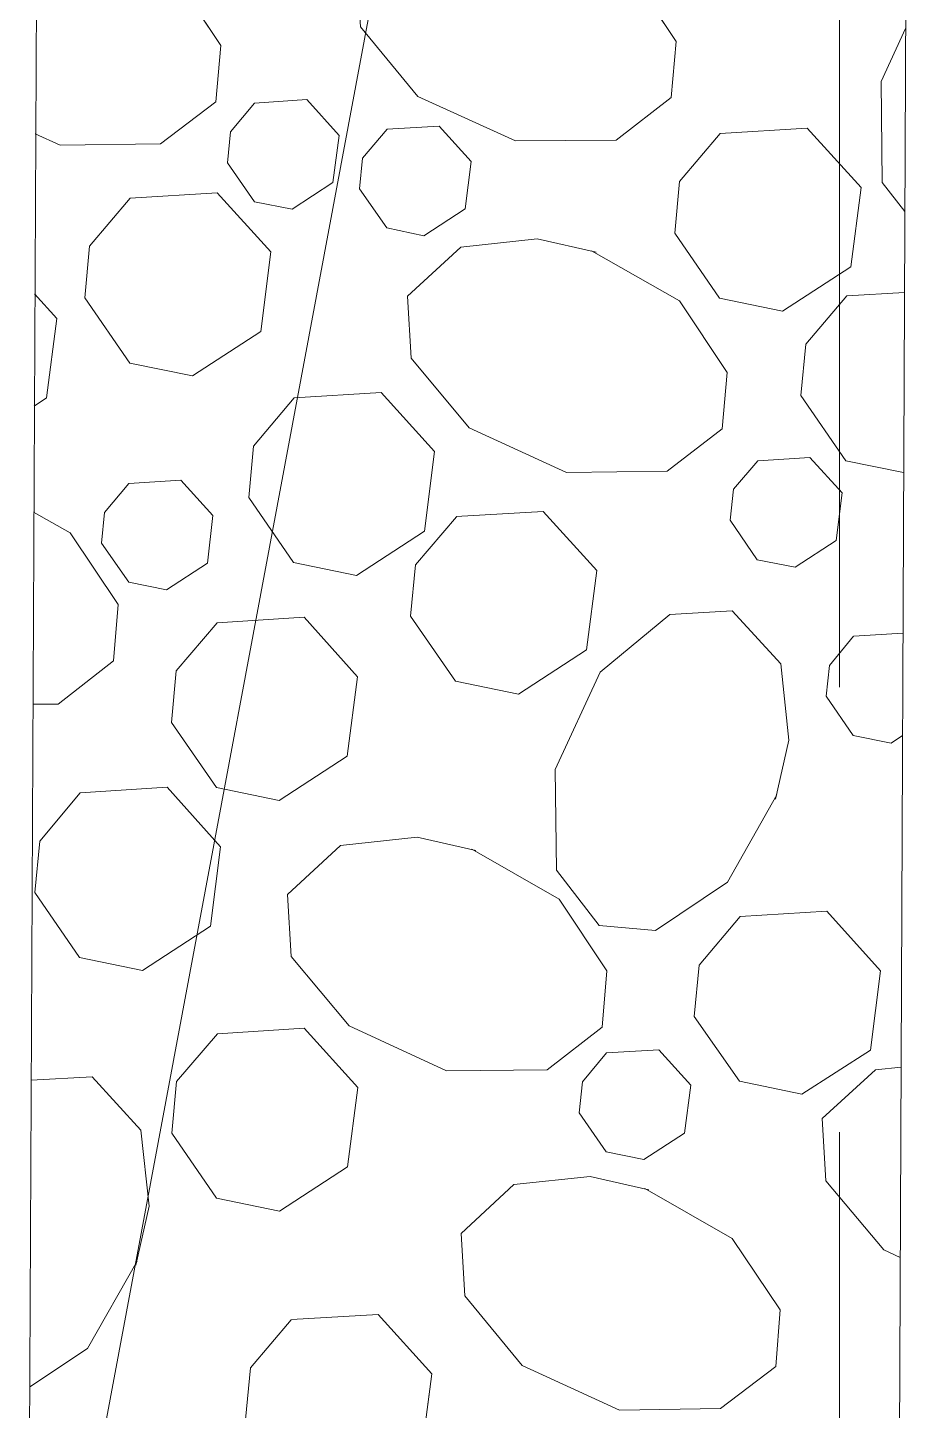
# Model space of a CAD drawing. Extents: x 33353 to 37237, y 80141 to 82571.
# Drawn here: x 36372.61 to 36386.87, y 82097.15 to 82119.28 of the extents above; entities that cross this region are included whole.
import ezdxf

# ---------------------------------------------------------------- set-up
doc = ezdxf.new("R2010")
doc.units = 0
doc.header["$MEASUREMENT"] = 0
doc.linetypes.add('HIDDEN', pattern=[0.375, 0.25, -0.125])
doc.layers.add('GRID', color=254, linetype='HIDDEN')
doc.layers.add('STRM-42', color=7, linetype='Continuous', lineweight=0)

msp = doc.modelspace()

# ---------------------------------------------------------------- linework, layer by layer
at = {"layer": 'GRID', "linetype": 'HIDDEN', "lineweight": 15, "ltscale": 57}
msp.add_line((36385.611, 82507.722), (36385.611, 80386.52), dxfattribs=at)
at = {"layer": 'STRM-42', "color": 1, "linetype": 'Continuous', "lineweight": 0}
for p, q in [((36372.614, 82090.308), (36372.986, 82166.526)), ((36386.871, 82166.518), (36372.617, 82090.276)), ((36386.871, 82166.518), (36372.617, 82090.276)), ((36386.871, 82166.518), (36372.617, 82090.276)), ((36386.541, 82090.216), (36386.871, 82166.518)), ((36386.541, 82090.216), (36386.871, 82166.518)), ((36386.541, 82090.216), (36386.871, 82166.518)), ((36374.937, 82120.141), (36375.704, 82118.991)), ((36374.937, 82120.141), (36375.704, 82118.991)), ((36374.937, 82120.141), (36375.704, 82118.991)), ((36382.224, 82120.205), (36382.995, 82119.057)), ((36382.224, 82120.205), (36382.995, 82119.057)), ((36382.224, 82120.205), (36382.995, 82119.057)), ((36378.862, 82118.175), (36377.94, 82119.287)), ((36378.862, 82118.175), (36377.94, 82119.287)), ((36378.862, 82118.175), (36377.94, 82119.287)), ((36386.274, 82118.412), (36386.667, 82119.265)), ((36386.274, 82118.412), (36386.667, 82119.265)), ((36386.274, 82118.412), (36386.667, 82119.265)), ((36375.704, 82118.991), (36375.626, 82118.091)), ((36375.704, 82118.991), (36375.626, 82118.091)), ((36375.704, 82118.991), (36375.626, 82118.091)), ((36382.995, 82119.057), (36382.917, 82118.158)), ((36382.995, 82119.057), (36382.917, 82118.158)), ((36382.995, 82119.057), (36382.917, 82118.158)), ((36386.294, 82116.798), (36386.274, 82118.412)), ((36386.294, 82116.798), (36386.274, 82118.412)), ((36386.294, 82116.798), (36386.274, 82118.412)), ((36376.248, 82118.067), (36377.081, 82118.126)), ((36376.248, 82118.067), (36377.081, 82118.126)), ((36376.248, 82118.067), (36377.081, 82118.126)), ((36377.081, 82118.126), (36377.598, 82117.549)), ((36377.081, 82118.126), (36377.598, 82117.549)), ((36377.081, 82118.126), (36377.598, 82117.549)), ((36380.422, 82117.463), (36378.862, 82118.175)), ((36380.422, 82117.463), (36378.862, 82118.175)), ((36380.422, 82117.463), (36378.862, 82118.175)), ((36382.917, 82118.158), (36382.036, 82117.476)), ((36382.917, 82118.158), (36382.036, 82117.476)), ((36382.917, 82118.158), (36382.036, 82117.476)), ((36375.626, 82118.091), (36374.742, 82117.414)), ((36375.626, 82118.091), (36374.742, 82117.414)), ((36375.626, 82118.091), (36374.742, 82117.414)), ((36375.859, 82117.608), (36376.248, 82118.067)), ((36375.859, 82117.608), (36376.248, 82118.067)), ((36375.859, 82117.608), (36376.248, 82118.067)), ((36378.367, 82117.649), (36379.199, 82117.701)), ((36378.367, 82117.649), (36379.199, 82117.701)), ((36378.367, 82117.649), (36379.199, 82117.701)), ((36379.199, 82117.701), (36379.713, 82117.135)), ((36379.199, 82117.701), (36379.713, 82117.135)), ((36379.199, 82117.701), (36379.713, 82117.135)), ((36383.7, 82117.58), (36385.092, 82117.668)), ((36383.7, 82117.58), (36385.092, 82117.668)), ((36383.7, 82117.58), (36385.092, 82117.668)), ((36385.092, 82117.668), (36385.954, 82116.716)), ((36385.092, 82117.668), (36385.954, 82116.716)), ((36385.092, 82117.668), (36385.954, 82116.716)), ((36373.134, 82117.393), (36372.736, 82117.577)), ((36373.134, 82117.393), (36372.736, 82117.577)), ((36373.134, 82117.393), (36372.736, 82117.577)), ((36375.812, 82117.115), (36375.859, 82117.608)), ((36375.812, 82117.115), (36375.859, 82117.608)), ((36375.812, 82117.115), (36375.859, 82117.608)), ((36377.598, 82117.549), (36377.501, 82116.795)), ((36377.598, 82117.549), (36377.501, 82116.795)), ((36377.598, 82117.549), (36377.501, 82116.795)), ((36377.974, 82117.187), (36378.367, 82117.649)), ((36377.974, 82117.187), (36378.367, 82117.649)), ((36377.974, 82117.187), (36378.367, 82117.649)), ((36382.036, 82117.476), (36380.422, 82117.463)), ((36382.036, 82117.476), (36380.422, 82117.463)), ((36382.036, 82117.476), (36380.422, 82117.463)), ((36383.048, 82116.812), (36383.7, 82117.58)), ((36383.048, 82116.812), (36383.7, 82117.58)), ((36383.048, 82116.812), (36383.7, 82117.58)), ((36374.742, 82117.414), (36373.134, 82117.393)), ((36374.742, 82117.414), (36373.134, 82117.393)), ((36374.742, 82117.414), (36373.134, 82117.393)), ((36376.245, 82116.49), (36375.812, 82117.115)), ((36376.245, 82116.49), (36375.812, 82117.115)), ((36376.245, 82116.49), (36375.812, 82117.115)), ((36377.927, 82116.694), (36377.974, 82117.187)), ((36377.927, 82116.694), (36377.974, 82117.187)), ((36377.927, 82116.694), (36377.974, 82117.187)), ((36379.713, 82117.135), (36379.616, 82116.374)), ((36379.713, 82117.135), (36379.616, 82116.374)), ((36379.713, 82117.135), (36379.616, 82116.374)), ((36377.501, 82116.795), (36376.846, 82116.369)), ((36377.501, 82116.795), (36376.846, 82116.369)), ((36377.501, 82116.795), (36376.846, 82116.369)), ((36382.971, 82115.987), (36383.048, 82116.812)), ((36382.971, 82115.987), (36383.048, 82116.812)), ((36382.971, 82115.987), (36383.048, 82116.812)), ((36386.654, 82116.333), (36386.294, 82116.798)), ((36386.654, 82116.333), (36386.294, 82116.798)), ((36386.654, 82116.333), (36386.294, 82116.798)), ((36374.257, 82116.545), (36375.649, 82116.634)), ((36374.257, 82116.545), (36375.649, 82116.634)), ((36374.257, 82116.545), (36375.649, 82116.634)), ((36375.649, 82116.634), (36376.508, 82115.686)), ((36375.649, 82116.634), (36376.508, 82115.686)), ((36375.649, 82116.634), (36376.508, 82115.686)), ((36378.363, 82116.072), (36377.927, 82116.694)), ((36378.363, 82116.072), (36377.927, 82116.694)), ((36378.363, 82116.072), (36377.927, 82116.694)), ((36385.954, 82116.716), (36385.79, 82115.447)), ((36385.954, 82116.716), (36385.79, 82115.447)), ((36385.954, 82116.716), (36385.79, 82115.447)), ((36373.605, 82115.777), (36374.257, 82116.545)), ((36373.605, 82115.777), (36374.257, 82116.545)), ((36373.605, 82115.777), (36374.257, 82116.545)), ((36376.846, 82116.369), (36376.245, 82116.49)), ((36376.846, 82116.369), (36376.245, 82116.49)), ((36376.846, 82116.369), (36376.245, 82116.49)), ((36379.616, 82116.374), (36378.957, 82115.945)), ((36379.616, 82116.374), (36378.957, 82115.945)), ((36379.616, 82116.374), (36378.957, 82115.945)), ((36378.957, 82115.945), (36378.363, 82116.072)), ((36378.957, 82115.945), (36378.363, 82116.072)), ((36378.957, 82115.945), (36378.363, 82116.072)), ((36379.548, 82115.76), (36380.768, 82115.895)), ((36379.548, 82115.76), (36380.768, 82115.895)), ((36379.548, 82115.76), (36380.768, 82115.895)), ((36380.768, 82115.895), (36381.715, 82115.682)), ((36380.768, 82115.895), (36381.715, 82115.682)), ((36380.768, 82115.895), (36381.715, 82115.682)), ((36383.689, 82114.945), (36382.971, 82115.987)), ((36383.689, 82114.945), (36382.971, 82115.987)), ((36383.689, 82114.945), (36382.971, 82115.987)), ((36373.528, 82114.953), (36373.605, 82115.777)), ((36373.528, 82114.953), (36373.605, 82115.777)), ((36373.528, 82114.953), (36373.605, 82115.777)), ((36376.508, 82115.686), (36376.347, 82114.413)), ((36376.508, 82115.686), (36376.347, 82114.413)), ((36376.508, 82115.686), (36376.347, 82114.413)), ((36378.697, 82114.98), (36379.548, 82115.76)), ((36378.697, 82114.98), (36379.548, 82115.76)), ((36378.697, 82114.98), (36379.548, 82115.76)), ((36381.642, 82115.703), (36383.046, 82114.903)), ((36381.642, 82115.703), (36383.046, 82114.903)), ((36381.642, 82115.703), (36383.046, 82114.903)), ((36385.79, 82115.447), (36384.697, 82114.738)), ((36385.79, 82115.447), (36384.697, 82114.738)), ((36385.79, 82115.447), (36384.697, 82114.738)), ((36372.725, 82115.013), (36373.081, 82114.619)), ((36372.725, 82115.013), (36373.081, 82114.619)), ((36372.725, 82115.013), (36373.081, 82114.619)), ((36385.725, 82114.983), (36386.648, 82115.037)), ((36385.725, 82114.983), (36386.648, 82115.037)), ((36385.725, 82114.983), (36386.648, 82115.037)), ((36385.725, 82114.983), (36386.648, 82115.037)), ((36385.725, 82114.983), (36386.648, 82115.037)), ((36385.725, 82114.983), (36386.648, 82115.037)), ((36374.249, 82113.907), (36373.528, 82114.953)), ((36374.249, 82113.907), (36373.528, 82114.953)), ((36374.249, 82113.907), (36373.528, 82114.953)), ((36378.755, 82113.987), (36378.697, 82114.98)), ((36378.755, 82113.987), (36378.697, 82114.98)), ((36378.755, 82113.987), (36378.697, 82114.98)), ((36383.046, 82114.903), (36383.811, 82113.757)), ((36383.046, 82114.903), (36383.811, 82113.757)), ((36383.046, 82114.903), (36383.811, 82113.757)), ((36384.697, 82114.738), (36383.689, 82114.945)), ((36384.697, 82114.738), (36383.689, 82114.945)), ((36384.697, 82114.738), (36383.689, 82114.945)), ((36385.07, 82114.212), (36385.725, 82114.983)), ((36385.07, 82114.212), (36385.725, 82114.983)), ((36385.07, 82114.212), (36385.725, 82114.983)), ((36373.081, 82114.619), (36372.917, 82113.35)), ((36373.081, 82114.619), (36372.917, 82113.35)), ((36373.081, 82114.619), (36372.917, 82113.35)), ((36376.347, 82114.413), (36375.254, 82113.704)), ((36376.347, 82114.413), (36375.254, 82113.704)), ((36376.347, 82114.413), (36375.254, 82113.704)), ((36384.992, 82113.387), (36385.07, 82114.212)), ((36384.992, 82113.387), (36385.07, 82114.212)), ((36384.992, 82113.387), (36385.07, 82114.212)), ((36375.254, 82113.704), (36374.249, 82113.907)), ((36375.254, 82113.704), (36374.249, 82113.907)), ((36375.254, 82113.704), (36374.249, 82113.907)), ((36379.684, 82112.873), (36378.755, 82113.987)), ((36379.684, 82112.873), (36378.755, 82113.987)), ((36379.684, 82112.873), (36378.755, 82113.987)), ((36383.811, 82113.757), (36383.732, 82112.857)), ((36383.811, 82113.757), (36383.732, 82112.857)), ((36383.811, 82113.757), (36383.732, 82112.857)), ((36372.917, 82113.35), (36372.717, 82113.22)), ((36372.917, 82113.35), (36372.717, 82113.22)), ((36372.917, 82113.35), (36372.717, 82113.22)), ((36376.23, 82112.578), (36376.882, 82113.353)), ((36376.23, 82112.578), (36376.882, 82113.353)), ((36376.23, 82112.578), (36376.882, 82113.353)), ((36376.882, 82113.353), (36378.271, 82113.439)), ((36376.882, 82113.353), (36378.271, 82113.439)), ((36376.882, 82113.353), (36378.271, 82113.439)), ((36378.271, 82113.439), (36379.129, 82112.491)), ((36378.271, 82113.439), (36379.129, 82112.491)), ((36378.271, 82113.439), (36379.129, 82112.491)), ((36385.711, 82112.345), (36384.992, 82113.387)), ((36385.711, 82112.345), (36384.992, 82113.387)), ((36385.711, 82112.345), (36384.992, 82113.387)), ((36381.237, 82112.156), (36379.684, 82112.873)), ((36381.237, 82112.156), (36379.684, 82112.873)), ((36381.237, 82112.156), (36379.684, 82112.873)), ((36383.732, 82112.857), (36382.851, 82112.176)), ((36383.732, 82112.857), (36382.851, 82112.176)), ((36383.732, 82112.857), (36382.851, 82112.176)), ((36376.152, 82111.754), (36376.23, 82112.578)), ((36376.152, 82111.754), (36376.23, 82112.578)), ((36376.152, 82111.754), (36376.23, 82112.578)), ((36379.129, 82112.491), (36378.965, 82111.215)), ((36379.129, 82112.491), (36378.965, 82111.215)), ((36379.129, 82112.491), (36378.965, 82111.215)), ((36384.303, 82112.343), (36385.135, 82112.395)), ((36384.303, 82112.343), (36385.135, 82112.395)), ((36384.303, 82112.343), (36385.135, 82112.395)), ((36385.135, 82112.395), (36385.65, 82111.829)), ((36385.135, 82112.395), (36385.65, 82111.829)), ((36385.135, 82112.395), (36385.65, 82111.829)), ((36382.851, 82112.176), (36381.237, 82112.156)), ((36382.851, 82112.176), (36381.237, 82112.156)), ((36382.851, 82112.176), (36381.237, 82112.156)), ((36383.912, 82111.888), (36384.303, 82112.343)), ((36383.912, 82111.888), (36384.303, 82112.343)), ((36383.912, 82111.888), (36384.303, 82112.343)), ((36386.636, 82112.155), (36385.711, 82112.345)), ((36386.636, 82112.155), (36385.711, 82112.345)), ((36386.636, 82112.155), (36385.711, 82112.345)), ((36373.845, 82111.516), (36374.235, 82111.982)), ((36373.845, 82111.516), (36374.235, 82111.982)), ((36373.845, 82111.516), (36374.235, 82111.982)), ((36374.235, 82111.982), (36375.067, 82112.034)), ((36374.235, 82111.982), (36375.067, 82112.034)), ((36374.235, 82111.982), (36375.067, 82112.034)), ((36375.067, 82112.034), (36375.581, 82111.468)), ((36375.067, 82112.034), (36375.581, 82111.468)), ((36375.067, 82112.034), (36375.581, 82111.468)), ((36376.871, 82110.718), (36376.152, 82111.754)), ((36376.871, 82110.718), (36376.152, 82111.754)), ((36376.871, 82110.718), (36376.152, 82111.754)), ((36383.86, 82111.392), (36383.912, 82111.888)), ((36383.86, 82111.392), (36383.912, 82111.888)), ((36383.86, 82111.392), (36383.912, 82111.888)), ((36385.65, 82111.829), (36385.556, 82111.065)), ((36385.65, 82111.829), (36385.556, 82111.065)), ((36385.65, 82111.829), (36385.556, 82111.065)), ((36372.709, 82111.522), (36373.297, 82111.188)), ((36372.709, 82111.522), (36373.297, 82111.188)), ((36372.709, 82111.522), (36373.297, 82111.188)), ((36373.798, 82111.023), (36373.845, 82111.516)), ((36373.798, 82111.023), (36373.845, 82111.516)), ((36373.798, 82111.023), (36373.845, 82111.516)), ((36375.581, 82111.468), (36375.491, 82110.707)), ((36375.581, 82111.468), (36375.491, 82110.707)), ((36375.581, 82111.468), (36375.491, 82110.707)), ((36379.476, 82111.452), (36380.868, 82111.534)), ((36379.476, 82111.452), (36380.868, 82111.534)), ((36379.476, 82111.452), (36380.868, 82111.534)), ((36380.868, 82111.534), (36381.726, 82110.586)), ((36380.868, 82111.534), (36381.726, 82110.586)), ((36380.868, 82111.534), (36381.726, 82110.586)), ((36378.823, 82110.677), (36379.479, 82111.448)), ((36378.823, 82110.677), (36379.479, 82111.448)), ((36378.823, 82110.677), (36379.479, 82111.448)), ((36384.293, 82110.76), (36383.86, 82111.392)), ((36384.293, 82110.76), (36383.86, 82111.392)), ((36384.293, 82110.76), (36383.86, 82111.392)), ((36373.297, 82111.188), (36374.065, 82110.044)), ((36373.297, 82111.188), (36374.065, 82110.044)), ((36373.297, 82111.188), (36374.065, 82110.044)), ((36374.234, 82110.401), (36373.798, 82111.023)), ((36374.234, 82110.401), (36373.798, 82111.023)), ((36374.234, 82110.401), (36373.798, 82111.023)), ((36378.965, 82111.215), (36377.879, 82110.505)), ((36378.965, 82111.215), (36377.879, 82110.505)), ((36378.965, 82111.215), (36377.879, 82110.505)), ((36385.556, 82111.065), (36384.898, 82110.642)), ((36385.556, 82111.065), (36384.898, 82110.642)), ((36385.556, 82111.065), (36384.898, 82110.642)), ((36375.491, 82110.707), (36374.836, 82110.28)), ((36375.491, 82110.707), (36374.836, 82110.28)), ((36375.491, 82110.707), (36374.836, 82110.28)), ((36377.879, 82110.505), (36376.871, 82110.718)), ((36377.879, 82110.505), (36376.871, 82110.718)), ((36377.879, 82110.505), (36376.871, 82110.718)), ((36378.743, 82109.856), (36378.823, 82110.677)), ((36378.743, 82109.856), (36378.823, 82110.677)), ((36378.743, 82109.856), (36378.823, 82110.677)), ((36381.726, 82110.586), (36381.562, 82109.316)), ((36381.726, 82110.586), (36381.562, 82109.316)), ((36381.726, 82110.586), (36381.562, 82109.316)), ((36384.898, 82110.642), (36384.293, 82110.76)), ((36384.898, 82110.642), (36384.293, 82110.76)), ((36384.898, 82110.642), (36384.293, 82110.76)), ((36374.836, 82110.28), (36374.234, 82110.401)), ((36374.836, 82110.28), (36374.234, 82110.401)), ((36374.836, 82110.28), (36374.234, 82110.401)), ((36374.065, 82110.044), (36373.989, 82109.141)), ((36374.065, 82110.044), (36373.989, 82109.141)), ((36374.065, 82110.044), (36373.989, 82109.141)), ((36382.892, 82109.883), (36383.889, 82109.944)), ((36382.892, 82109.883), (36383.889, 82109.944)), ((36382.892, 82109.883), (36383.889, 82109.944)), ((36383.889, 82109.944), (36384.669, 82109.093)), ((36383.889, 82109.944), (36384.669, 82109.093)), ((36383.889, 82109.944), (36384.669, 82109.093)), ((36374.993, 82108.979), (36375.648, 82109.75)), ((36374.993, 82108.979), (36375.648, 82109.75)), ((36374.993, 82108.979), (36375.648, 82109.75)), ((36375.648, 82109.75), (36377.041, 82109.839)), ((36375.648, 82109.75), (36377.041, 82109.839)), ((36375.648, 82109.75), (36377.041, 82109.839)), ((36377.041, 82109.839), (36377.892, 82108.885)), ((36377.041, 82109.839), (36377.892, 82108.885)), ((36377.041, 82109.839), (36377.892, 82108.885)), ((36379.465, 82108.817), (36378.743, 82109.856)), ((36379.465, 82108.817), (36378.743, 82109.856)), ((36379.465, 82108.817), (36378.743, 82109.856)), ((36381.779, 82108.961), (36382.892, 82109.883)), ((36381.779, 82108.961), (36382.892, 82109.883)), ((36381.779, 82108.961), (36382.892, 82109.883)), ((36385.451, 82109.068), (36385.834, 82109.535)), ((36385.451, 82109.068), (36385.834, 82109.535)), ((36385.451, 82109.068), (36385.834, 82109.535)), ((36385.838, 82109.538), (36386.625, 82109.587)), ((36385.838, 82109.538), (36386.625, 82109.587)), ((36385.838, 82109.538), (36386.625, 82109.587)), ((36385.838, 82109.538), (36386.625, 82109.587)), ((36385.838, 82109.538), (36386.625, 82109.587)), ((36385.838, 82109.538), (36386.625, 82109.587)), ((36381.562, 82109.316), (36380.47, 82108.607)), ((36381.562, 82109.316), (36380.47, 82108.607)), ((36381.562, 82109.316), (36380.47, 82108.607)), ((36373.989, 82109.141), (36373.104, 82108.45)), ((36373.989, 82109.141), (36373.104, 82108.45)), ((36373.989, 82109.141), (36373.104, 82108.45)), ((36384.669, 82109.093), (36384.8, 82107.87)), ((36384.669, 82109.093), (36384.8, 82107.87)), ((36384.669, 82109.093), (36384.8, 82107.87)), ((36385.397, 82108.576), (36385.451, 82109.068)), ((36385.397, 82108.576), (36385.451, 82109.068)), ((36385.397, 82108.576), (36385.451, 82109.068)), ((36374.915, 82108.154), (36374.993, 82108.979)), ((36374.915, 82108.154), (36374.993, 82108.979)), ((36374.915, 82108.154), (36374.993, 82108.979)), ((36377.892, 82108.885), (36377.728, 82107.615)), ((36377.892, 82108.885), (36377.728, 82107.615)), ((36377.892, 82108.885), (36377.728, 82107.615)), ((36380.47, 82108.607), (36379.465, 82108.817)), ((36380.47, 82108.607), (36379.465, 82108.817)), ((36380.47, 82108.607), (36379.465, 82108.817)), ((36381.058, 82107.405), (36381.779, 82108.961)), ((36381.058, 82107.405), (36381.779, 82108.961)), ((36381.058, 82107.405), (36381.779, 82108.961)), ((36373.104, 82108.45), (36372.696, 82108.447)), ((36373.104, 82108.45), (36372.696, 82108.447)), ((36373.104, 82108.45), (36372.696, 82108.447)), ((36385.826, 82107.948), (36385.397, 82108.576)), ((36385.826, 82107.948), (36385.397, 82108.576)), ((36385.826, 82107.948), (36385.397, 82108.576)), ((36375.637, 82107.115), (36374.915, 82108.154)), ((36375.637, 82107.115), (36374.915, 82108.154)), ((36375.637, 82107.115), (36374.915, 82108.154)), ((36386.434, 82107.826), (36385.826, 82107.948)), ((36386.434, 82107.826), (36385.826, 82107.948)), ((36386.434, 82107.826), (36385.826, 82107.948)), ((36386.618, 82107.945), (36386.434, 82107.826)), ((36386.618, 82107.945), (36386.434, 82107.826)), ((36386.618, 82107.945), (36386.434, 82107.826)), ((36384.8, 82107.87), (36384.584, 82106.927)), ((36384.8, 82107.87), (36384.584, 82106.927)), ((36384.8, 82107.87), (36384.584, 82106.927)), ((36377.728, 82107.615), (36376.642, 82106.905)), ((36377.728, 82107.615), (36376.642, 82106.905)), ((36377.728, 82107.615), (36376.642, 82106.905)), ((36381.078, 82105.791), (36381.058, 82107.405)), ((36381.078, 82105.791), (36381.058, 82107.405)), ((36381.078, 82105.791), (36381.058, 82107.405)), ((36373.456, 82107.028), (36374.849, 82107.117)), ((36373.456, 82107.028), (36374.849, 82107.117)), ((36373.456, 82107.028), (36374.849, 82107.117)), ((36374.849, 82107.117), (36375.699, 82106.163)), ((36374.849, 82107.117), (36375.699, 82106.163)), ((36374.849, 82107.117), (36375.699, 82106.163)), ((36376.642, 82106.905), (36375.637, 82107.115)), ((36376.642, 82106.905), (36375.637, 82107.115)), ((36376.642, 82106.905), (36375.637, 82107.115)), ((36372.807, 82106.256), (36373.456, 82107.028)), ((36372.807, 82106.256), (36373.456, 82107.028)), ((36372.807, 82106.256), (36373.456, 82107.028)), ((36384.608, 82106.996), (36383.815, 82105.598)), ((36384.608, 82106.996), (36383.815, 82105.598)), ((36384.608, 82106.996), (36383.815, 82105.598)), ((36372.73, 82105.432), (36372.807, 82106.256)), ((36372.73, 82105.432), (36372.807, 82106.256)), ((36372.73, 82105.432), (36372.807, 82106.256)), ((36375.699, 82106.163), (36375.542, 82104.893)), ((36375.699, 82106.163), (36375.542, 82104.893)), ((36375.699, 82106.163), (36375.542, 82104.893)), ((36376.776, 82105.402), (36377.624, 82106.186)), ((36376.776, 82105.402), (36377.624, 82106.186)), ((36376.776, 82105.402), (36377.624, 82106.186)), ((36377.624, 82106.186), (36378.848, 82106.317)), ((36377.624, 82106.186), (36378.848, 82106.317)), ((36377.624, 82106.186), (36378.848, 82106.317)), ((36378.848, 82106.317), (36379.787, 82106.104)), ((36378.848, 82106.317), (36379.787, 82106.104)), ((36378.848, 82106.317), (36379.787, 82106.104)), ((36379.725, 82106.128), (36381.122, 82105.329)), ((36379.725, 82106.128), (36381.122, 82105.329)), ((36379.725, 82106.128), (36381.122, 82105.329)), ((36381.762, 82104.906), (36381.078, 82105.791)), ((36381.762, 82104.906), (36381.078, 82105.791)), ((36381.762, 82104.906), (36381.078, 82105.791)), ((36383.815, 82105.598), (36382.662, 82104.828)), ((36383.815, 82105.598), (36382.662, 82104.828)), ((36383.815, 82105.598), (36382.662, 82104.828)), ((36373.445, 82104.393), (36372.73, 82105.432)), ((36373.445, 82104.393), (36372.73, 82105.432)), ((36373.445, 82104.393), (36372.73, 82105.432)), ((36376.834, 82104.409), (36376.776, 82105.402)), ((36376.834, 82104.409), (36376.776, 82105.402)), ((36376.834, 82104.409), (36376.776, 82105.402)), ((36381.122, 82105.329), (36381.887, 82104.182)), ((36381.122, 82105.329), (36381.887, 82104.182)), ((36381.122, 82105.329), (36381.887, 82104.182)), ((36383.365, 82104.272), (36384.021, 82105.05)), ((36383.365, 82104.272), (36384.021, 82105.05)), ((36383.365, 82104.272), (36384.021, 82105.05)), ((36384.021, 82105.05), (36385.406, 82105.133)), ((36384.021, 82105.05), (36385.406, 82105.133)), ((36384.021, 82105.05), (36385.406, 82105.133)), ((36385.406, 82105.133), (36386.268, 82104.18)), ((36385.406, 82105.133), (36386.268, 82104.18)), ((36385.406, 82105.133), (36386.268, 82104.18)), ((36375.542, 82104.893), (36374.454, 82104.186)), ((36375.542, 82104.893), (36374.454, 82104.186)), ((36375.542, 82104.893), (36374.454, 82104.186)), ((36382.662, 82104.828), (36381.762, 82104.906)), ((36382.662, 82104.828), (36381.762, 82104.906)), ((36382.662, 82104.828), (36381.762, 82104.906)), ((36374.454, 82104.186), (36373.445, 82104.393)), ((36374.454, 82104.186), (36373.445, 82104.393)), ((36374.454, 82104.186), (36373.445, 82104.393)), ((36377.76, 82103.299), (36376.834, 82104.409)), ((36377.76, 82103.299), (36376.834, 82104.409)), ((36377.76, 82103.299), (36376.834, 82104.409)), ((36381.887, 82104.182), (36381.811, 82103.279)), ((36381.887, 82104.182), (36381.811, 82103.279)), ((36381.887, 82104.182), (36381.811, 82103.279)), ((36383.285, 82103.451), (36383.365, 82104.272)), ((36383.285, 82103.451), (36383.365, 82104.272)), ((36383.285, 82103.451), (36383.365, 82104.272)), ((36386.268, 82104.18), (36386.104, 82102.911)), ((36386.268, 82104.18), (36386.104, 82102.911)), ((36386.268, 82104.18), (36386.104, 82102.911)), ((36379.316, 82102.578), (36377.76, 82103.299)), ((36379.316, 82102.578), (36377.76, 82103.299)), ((36379.316, 82102.578), (36377.76, 82103.299)), ((36381.811, 82103.279), (36380.93, 82102.598)), ((36381.811, 82103.279), (36380.93, 82102.598)), ((36381.811, 82103.279), (36380.93, 82102.598)), ((36384.007, 82102.412), (36383.285, 82103.451)), ((36384.007, 82102.412), (36383.285, 82103.451)), ((36384.007, 82102.412), (36383.285, 82103.451)), ((36374.995, 82102.406), (36375.653, 82103.173)), ((36374.995, 82102.406), (36375.653, 82103.173)), ((36374.995, 82102.406), (36375.653, 82103.173)), ((36375.653, 82103.173), (36377.039, 82103.263)), ((36375.653, 82103.173), (36377.039, 82103.263)), ((36375.653, 82103.173), (36377.039, 82103.263)), ((36377.039, 82103.263), (36377.9, 82102.31)), ((36377.039, 82103.263), (36377.9, 82102.31)), ((36377.039, 82103.263), (36377.9, 82102.31)), ((36381.493, 82102.402), (36381.882, 82102.868)), ((36381.493, 82102.402), (36381.882, 82102.868)), ((36381.493, 82102.402), (36381.882, 82102.868)), ((36381.882, 82102.868), (36382.717, 82102.916)), ((36381.882, 82102.868), (36382.717, 82102.916)), ((36381.882, 82102.868), (36382.717, 82102.916)), ((36382.717, 82102.916), (36383.228, 82102.348)), ((36382.717, 82102.916), (36383.228, 82102.348)), ((36382.717, 82102.916), (36383.228, 82102.348)), ((36386.104, 82102.911), (36385.008, 82102.206)), ((36386.104, 82102.911), (36385.008, 82102.206)), ((36386.104, 82102.911), (36385.008, 82102.206)), ((36386.185, 82102.595), (36386.595, 82102.64)), ((36386.185, 82102.595), (36386.595, 82102.64)), ((36386.185, 82102.595), (36386.595, 82102.64)), ((36372.67, 82102.43), (36373.648, 82102.483)), ((36372.67, 82102.43), (36373.648, 82102.483)), ((36372.67, 82102.43), (36373.648, 82102.483)), ((36373.648, 82102.483), (36374.428, 82101.632)), ((36373.648, 82102.483), (36374.428, 82101.632)), ((36373.648, 82102.483), (36374.428, 82101.632)), ((36374.921, 82101.584), (36374.995, 82102.406)), ((36374.921, 82101.584), (36374.995, 82102.406)), ((36374.921, 82101.584), (36374.995, 82102.406)), ((36380.93, 82102.598), (36379.316, 82102.578)), ((36380.93, 82102.598), (36379.316, 82102.578)), ((36380.93, 82102.598), (36379.316, 82102.578)), ((36381.441, 82101.906), (36381.493, 82102.402)), ((36381.441, 82101.906), (36381.493, 82102.402)), ((36381.441, 82101.906), (36381.493, 82102.402)), ((36385.008, 82102.206), (36384.007, 82102.412)), ((36385.008, 82102.206), (36384.007, 82102.412)), ((36385.008, 82102.206), (36384.007, 82102.412)), ((36385.334, 82101.815), (36386.185, 82102.595)), ((36385.334, 82101.815), (36386.185, 82102.595)), ((36385.334, 82101.815), (36386.185, 82102.595)), ((36377.9, 82102.31), (36377.736, 82101.041)), ((36377.9, 82102.31), (36377.736, 82101.041)), ((36377.9, 82102.31), (36377.736, 82101.041)), ((36383.228, 82102.348), (36383.127, 82101.584)), ((36383.228, 82102.348), (36383.127, 82101.584)), ((36383.228, 82102.348), (36383.127, 82101.584)), ((36381.874, 82101.281), (36381.441, 82101.906)), ((36381.874, 82101.281), (36381.441, 82101.906)), ((36381.874, 82101.281), (36381.441, 82101.906)), ((36385.392, 82100.821), (36385.334, 82101.815)), ((36385.392, 82100.821), (36385.334, 82101.815)), ((36385.392, 82100.821), (36385.334, 82101.815)), ((36374.428, 82101.632), (36374.56, 82100.415)), ((36374.428, 82101.632), (36374.56, 82100.415)), ((36374.428, 82101.632), (36374.56, 82100.415)), ((36375.639, 82100.542), (36374.921, 82101.584)), ((36375.639, 82100.542), (36374.921, 82101.584)), ((36375.639, 82100.542), (36374.921, 82101.584)), ((36383.127, 82101.584), (36382.476, 82101.16)), ((36383.127, 82101.584), (36382.476, 82101.16)), ((36383.127, 82101.584), (36382.476, 82101.16)), ((36382.476, 82101.16), (36381.874, 82101.281)), ((36382.476, 82101.16), (36381.874, 82101.281)), ((36382.476, 82101.16), (36381.874, 82101.281)), ((36377.736, 82101.041), (36376.644, 82100.332)), ((36377.736, 82101.041), (36376.644, 82100.332)), ((36377.736, 82101.041), (36376.644, 82100.332)), ((36380.396, 82100.761), (36381.619, 82100.886)), ((36380.396, 82100.761), (36381.619, 82100.886)), ((36380.396, 82100.761), (36381.619, 82100.886)), ((36381.619, 82100.886), (36382.558, 82100.673)), ((36381.619, 82100.886), (36382.558, 82100.673)), ((36381.619, 82100.886), (36382.558, 82100.673)), ((36379.551, 82099.974), (36380.396, 82100.761)), ((36379.551, 82099.974), (36380.396, 82100.761)), ((36379.551, 82099.974), (36380.396, 82100.761)), ((36382.492, 82100.694), (36383.893, 82099.897)), ((36382.492, 82100.694), (36383.893, 82099.897)), ((36382.492, 82100.694), (36383.893, 82099.897)), ((36386.318, 82099.712), (36385.392, 82100.821)), ((36386.318, 82099.712), (36385.392, 82100.821)), ((36386.318, 82099.712), (36385.392, 82100.821)), ((36374.56, 82100.415), (36374.346, 82099.469)), ((36374.56, 82100.415), (36374.346, 82099.469)), ((36374.56, 82100.415), (36374.346, 82099.469)), ((36376.644, 82100.332), (36375.639, 82100.542)), ((36376.644, 82100.332), (36375.639, 82100.542)), ((36376.644, 82100.332), (36375.639, 82100.542)), ((36379.612, 82098.977), (36379.551, 82099.974)), ((36379.612, 82098.977), (36379.551, 82099.974)), ((36379.612, 82098.977), (36379.551, 82099.974)), ((36383.893, 82099.897), (36384.662, 82098.754)), ((36383.893, 82099.897), (36384.662, 82098.754)), ((36383.893, 82099.897), (36384.662, 82098.754)), ((36374.367, 82099.535), (36373.574, 82098.137)), ((36374.367, 82099.535), (36373.574, 82098.137)), ((36374.367, 82099.535), (36373.574, 82098.137)), ((36386.581, 82099.591), (36386.318, 82099.712)), ((36386.581, 82099.591), (36386.318, 82099.712)), ((36386.581, 82099.591), (36386.318, 82099.712)), ((36380.528, 82097.865), (36379.612, 82098.977)), ((36380.528, 82097.865), (36379.612, 82098.977)), ((36380.528, 82097.865), (36379.612, 82098.977)), ((36376.835, 82098.597), (36378.227, 82098.679)), ((36376.835, 82098.597), (36378.227, 82098.679)), ((36376.835, 82098.597), (36378.227, 82098.679)), ((36378.227, 82098.679), (36379.085, 82097.73)), ((36378.227, 82098.679), (36379.085, 82097.73)), ((36378.227, 82098.679), (36379.085, 82097.73)), ((36384.662, 82098.754), (36384.589, 82097.847)), ((36384.662, 82098.754), (36384.589, 82097.847)), ((36384.662, 82098.754), (36384.589, 82097.847)), ((36376.183, 82097.828), (36376.831, 82098.594)), ((36376.183, 82097.828), (36376.831, 82098.594)), ((36376.183, 82097.828), (36376.831, 82098.594)), ((36373.574, 82098.137), (36372.649, 82097.519)), ((36373.574, 82098.137), (36372.649, 82097.519)), ((36373.574, 82098.137), (36372.649, 82097.519)), ((36376.102, 82097.001), (36376.183, 82097.828)), ((36376.102, 82097.001), (36376.183, 82097.828)), ((36376.102, 82097.001), (36376.183, 82097.828)), ((36382.087, 82097.146), (36380.528, 82097.865)), ((36382.087, 82097.146), (36380.528, 82097.865)), ((36382.087, 82097.146), (36380.528, 82097.865)), ((36384.589, 82097.847), (36383.702, 82097.173)), ((36384.589, 82097.847), (36383.702, 82097.173)), ((36384.589, 82097.847), (36383.702, 82097.173)), ((36379.085, 82097.73), (36378.918, 82096.465)), ((36379.085, 82097.73), (36378.918, 82096.465)), ((36379.085, 82097.73), (36378.918, 82096.465)), ((36383.702, 82097.173), (36382.087, 82097.146)), ((36383.702, 82097.173), (36382.087, 82097.146)), ((36383.702, 82097.173), (36382.087, 82097.146))]:
    msp.add_line(p, q, dxfattribs=at)
for points in [[(36380.826, 82120.997), (36382.224, 82120.205), (36382.995, 82119.057), (36382.917, 82118.158), (36382.036, 82117.476), (36380.422, 82117.463), (36378.862, 82118.175), (36377.94, 82119.287), (36377.879, 82120.284), (36378.734, 82121.068), (36379.949, 82121.193), (36380.889, 82120.98)], [(36380.826, 82120.997), (36382.224, 82120.205), (36382.995, 82119.057), (36382.917, 82118.158), (36382.036, 82117.476), (36380.422, 82117.463), (36378.862, 82118.175), (36377.94, 82119.287), (36377.879, 82120.284), (36378.734, 82121.068), (36379.949, 82121.193), (36380.889, 82120.98)], [(36380.826, 82120.997), (36382.224, 82120.205), (36382.995, 82119.057), (36382.917, 82118.158), (36382.036, 82117.476), (36380.422, 82117.463), (36378.862, 82118.175), (36377.94, 82119.287), (36377.879, 82120.284), (36378.734, 82121.068), (36379.949, 82121.193), (36380.889, 82120.98)], [(36373.54, 82120.941), (36374.937, 82120.141), (36375.704, 82118.991), (36375.626, 82118.091), (36374.742, 82117.414), (36373.134, 82117.393), (36372.736, 82117.577)], [(36373.54, 82120.941), (36374.937, 82120.141), (36375.704, 82118.991), (36375.626, 82118.091), (36374.742, 82117.414), (36373.134, 82117.393), (36372.736, 82117.577)], [(36373.54, 82120.941), (36374.937, 82120.141), (36375.704, 82118.991), (36375.626, 82118.091), (36374.742, 82117.414), (36373.134, 82117.393), (36372.736, 82117.577)], [(36386.654, 82116.333), (36386.294, 82116.798), (36386.274, 82118.412), (36386.667, 82119.265)], [(36386.654, 82116.333), (36386.294, 82116.798), (36386.274, 82118.412), (36386.667, 82119.265)], [(36386.654, 82116.333), (36386.294, 82116.798), (36386.274, 82118.412), (36386.667, 82119.265)], [(36376.248, 82118.067), (36377.081, 82118.126), (36377.598, 82117.549), (36377.501, 82116.795), (36376.846, 82116.369), (36376.245, 82116.49), (36375.812, 82117.115), (36375.859, 82117.608), (36376.248, 82118.067)], [(36376.248, 82118.067), (36377.081, 82118.126), (36377.598, 82117.549), (36377.501, 82116.795), (36376.846, 82116.369), (36376.245, 82116.49), (36375.812, 82117.115), (36375.859, 82117.608), (36376.248, 82118.067)], [(36376.248, 82118.067), (36377.081, 82118.126), (36377.598, 82117.549), (36377.501, 82116.795), (36376.846, 82116.369), (36376.245, 82116.49), (36375.812, 82117.115), (36375.859, 82117.608), (36376.248, 82118.067)], [(36378.367, 82117.649), (36379.199, 82117.701), (36379.713, 82117.135), (36379.616, 82116.374), (36378.957, 82115.945), (36378.363, 82116.072), (36377.927, 82116.694), (36377.974, 82117.187), (36378.367, 82117.649)], [(36378.367, 82117.649), (36379.199, 82117.701), (36379.713, 82117.135), (36379.616, 82116.374), (36378.957, 82115.945), (36378.363, 82116.072), (36377.927, 82116.694), (36377.974, 82117.187), (36378.367, 82117.649)], [(36378.367, 82117.649), (36379.199, 82117.701), (36379.713, 82117.135), (36379.616, 82116.374), (36378.957, 82115.945), (36378.363, 82116.072), (36377.927, 82116.694), (36377.974, 82117.187), (36378.367, 82117.649)], [(36383.7, 82117.58), (36385.092, 82117.668), (36385.954, 82116.716), (36385.79, 82115.447), (36384.697, 82114.738), (36383.689, 82114.945), (36382.971, 82115.987), (36383.048, 82116.812), (36383.7, 82117.58)], [(36383.7, 82117.58), (36385.092, 82117.668), (36385.954, 82116.716), (36385.79, 82115.447), (36384.697, 82114.738), (36383.689, 82114.945), (36382.971, 82115.987), (36383.048, 82116.812), (36383.7, 82117.58)], [(36383.7, 82117.58), (36385.092, 82117.668), (36385.954, 82116.716), (36385.79, 82115.447), (36384.697, 82114.738), (36383.689, 82114.945), (36382.971, 82115.987), (36383.048, 82116.812), (36383.7, 82117.58)], [(36374.257, 82116.545), (36375.649, 82116.634), (36376.508, 82115.686), (36376.347, 82114.413), (36375.254, 82113.704), (36374.249, 82113.907), (36373.528, 82114.953), (36373.605, 82115.777), (36374.257, 82116.545)], [(36374.257, 82116.545), (36375.649, 82116.634), (36376.508, 82115.686), (36376.347, 82114.413), (36375.254, 82113.704), (36374.249, 82113.907), (36373.528, 82114.953), (36373.605, 82115.777), (36374.257, 82116.545)], [(36374.257, 82116.545), (36375.649, 82116.634), (36376.508, 82115.686), (36376.347, 82114.413), (36375.254, 82113.704), (36374.249, 82113.907), (36373.528, 82114.953), (36373.605, 82115.777), (36374.257, 82116.545)], [(36381.642, 82115.703), (36383.046, 82114.903), (36383.811, 82113.757), (36383.732, 82112.857), (36382.851, 82112.176), (36381.237, 82112.156), (36379.684, 82112.873), (36378.755, 82113.987), (36378.697, 82114.98), (36379.548, 82115.76), (36380.768, 82115.895), (36381.715, 82115.682)], [(36381.642, 82115.703), (36383.046, 82114.903), (36383.811, 82113.757), (36383.732, 82112.857), (36382.851, 82112.176), (36381.237, 82112.156), (36379.684, 82112.873), (36378.755, 82113.987), (36378.697, 82114.98), (36379.548, 82115.76), (36380.768, 82115.895), (36381.715, 82115.682)], [(36381.642, 82115.703), (36383.046, 82114.903), (36383.811, 82113.757), (36383.732, 82112.857), (36382.851, 82112.176), (36381.237, 82112.156), (36379.684, 82112.873), (36378.755, 82113.987), (36378.697, 82114.98), (36379.548, 82115.76), (36380.768, 82115.895), (36381.715, 82115.682)], [(36372.725, 82115.013), (36373.081, 82114.619), (36372.917, 82113.35), (36372.717, 82113.22)], [(36372.725, 82115.013), (36373.081, 82114.619), (36372.917, 82113.35), (36372.717, 82113.22)], [(36372.725, 82115.013), (36373.081, 82114.619), (36372.917, 82113.35), (36372.717, 82113.22)], [(36386.636, 82112.155), (36385.711, 82112.345), (36384.992, 82113.387), (36385.07, 82114.212), (36385.725, 82114.983)], [(36386.636, 82112.155), (36385.711, 82112.345), (36384.992, 82113.387), (36385.07, 82114.212), (36385.725, 82114.983)], [(36386.636, 82112.155), (36385.711, 82112.345), (36384.992, 82113.387), (36385.07, 82114.212), (36385.725, 82114.983)], [(36376.882, 82113.353), (36378.271, 82113.439), (36379.129, 82112.491), (36378.965, 82111.215), (36377.879, 82110.505), (36376.871, 82110.718), (36376.152, 82111.754), (36376.23, 82112.578), (36376.882, 82113.353)], [(36376.882, 82113.353), (36378.271, 82113.439), (36379.129, 82112.491), (36378.965, 82111.215), (36377.879, 82110.505), (36376.871, 82110.718), (36376.152, 82111.754), (36376.23, 82112.578), (36376.882, 82113.353)], [(36376.882, 82113.353), (36378.271, 82113.439), (36379.129, 82112.491), (36378.965, 82111.215), (36377.879, 82110.505), (36376.871, 82110.718), (36376.152, 82111.754), (36376.23, 82112.578), (36376.882, 82113.353)], [(36384.303, 82112.343), (36385.135, 82112.395), (36385.65, 82111.829), (36385.556, 82111.065), (36384.898, 82110.642), (36384.293, 82110.76), (36383.86, 82111.392), (36383.912, 82111.888), (36384.303, 82112.343)], [(36384.303, 82112.343), (36385.135, 82112.395), (36385.65, 82111.829), (36385.556, 82111.065), (36384.898, 82110.642), (36384.293, 82110.76), (36383.86, 82111.392), (36383.912, 82111.888), (36384.303, 82112.343)], [(36384.303, 82112.343), (36385.135, 82112.395), (36385.65, 82111.829), (36385.556, 82111.065), (36384.898, 82110.642), (36384.293, 82110.76), (36383.86, 82111.392), (36383.912, 82111.888), (36384.303, 82112.343)], [(36374.235, 82111.982), (36375.067, 82112.034), (36375.581, 82111.468), (36375.491, 82110.707), (36374.836, 82110.28), (36374.234, 82110.401), (36373.798, 82111.023), (36373.845, 82111.516), (36374.235, 82111.982)], [(36374.235, 82111.982), (36375.067, 82112.034), (36375.581, 82111.468), (36375.491, 82110.707), (36374.836, 82110.28), (36374.234, 82110.401), (36373.798, 82111.023), (36373.845, 82111.516), (36374.235, 82111.982)], [(36374.235, 82111.982), (36375.067, 82112.034), (36375.581, 82111.468), (36375.491, 82110.707), (36374.836, 82110.28), (36374.234, 82110.401), (36373.798, 82111.023), (36373.845, 82111.516), (36374.235, 82111.982)], [(36372.709, 82111.522), (36373.297, 82111.188), (36374.065, 82110.044), (36373.989, 82109.141), (36373.104, 82108.45), (36372.696, 82108.447)], [(36372.709, 82111.522), (36373.297, 82111.188), (36374.065, 82110.044), (36373.989, 82109.141), (36373.104, 82108.45), (36372.696, 82108.447)], [(36372.709, 82111.522), (36373.297, 82111.188), (36374.065, 82110.044), (36373.989, 82109.141), (36373.104, 82108.45), (36372.696, 82108.447)], [(36379.476, 82111.452), (36380.868, 82111.534), (36381.726, 82110.586), (36381.562, 82109.316), (36380.47, 82108.607), (36379.465, 82108.817), (36378.743, 82109.856), (36378.823, 82110.677), (36379.479, 82111.448)], [(36379.476, 82111.452), (36380.868, 82111.534), (36381.726, 82110.586), (36381.562, 82109.316), (36380.47, 82108.607), (36379.465, 82108.817), (36378.743, 82109.856), (36378.823, 82110.677), (36379.479, 82111.448)], [(36379.476, 82111.452), (36380.868, 82111.534), (36381.726, 82110.586), (36381.562, 82109.316), (36380.47, 82108.607), (36379.465, 82108.817), (36378.743, 82109.856), (36378.823, 82110.677), (36379.479, 82111.448)], [(36384.608, 82106.996), (36383.815, 82105.598), (36382.662, 82104.828), (36381.762, 82104.906), (36381.078, 82105.791), (36381.058, 82107.405), (36381.779, 82108.961), (36382.892, 82109.883), (36383.889, 82109.944), (36384.669, 82109.093), (36384.8, 82107.87), (36384.584, 82106.927)], [(36384.608, 82106.996), (36383.815, 82105.598), (36382.662, 82104.828), (36381.762, 82104.906), (36381.078, 82105.791), (36381.058, 82107.405), (36381.779, 82108.961), (36382.892, 82109.883), (36383.889, 82109.944), (36384.669, 82109.093), (36384.8, 82107.87), (36384.584, 82106.927)], [(36384.608, 82106.996), (36383.815, 82105.598), (36382.662, 82104.828), (36381.762, 82104.906), (36381.078, 82105.791), (36381.058, 82107.405), (36381.779, 82108.961), (36382.892, 82109.883), (36383.889, 82109.944), (36384.669, 82109.093), (36384.8, 82107.87), (36384.584, 82106.927)], [(36375.648, 82109.75), (36377.041, 82109.839), (36377.892, 82108.885), (36377.728, 82107.615), (36376.642, 82106.905), (36375.637, 82107.115), (36374.915, 82108.154), (36374.993, 82108.979), (36375.648, 82109.75)], [(36375.648, 82109.75), (36377.041, 82109.839), (36377.892, 82108.885), (36377.728, 82107.615), (36376.642, 82106.905), (36375.637, 82107.115), (36374.915, 82108.154), (36374.993, 82108.979), (36375.648, 82109.75)], [(36375.648, 82109.75), (36377.041, 82109.839), (36377.892, 82108.885), (36377.728, 82107.615), (36376.642, 82106.905), (36375.637, 82107.115), (36374.915, 82108.154), (36374.993, 82108.979), (36375.648, 82109.75)], [(36386.618, 82107.945), (36386.434, 82107.826), (36385.826, 82107.948), (36385.397, 82108.576), (36385.451, 82109.068), (36385.834, 82109.535)], [(36386.618, 82107.945), (36386.434, 82107.826), (36385.826, 82107.948), (36385.397, 82108.576), (36385.451, 82109.068), (36385.834, 82109.535)], [(36386.618, 82107.945), (36386.434, 82107.826), (36385.826, 82107.948), (36385.397, 82108.576), (36385.451, 82109.068), (36385.834, 82109.535)], [(36373.456, 82107.028), (36374.849, 82107.117), (36375.699, 82106.163), (36375.542, 82104.893), (36374.454, 82104.186), (36373.445, 82104.393), (36372.73, 82105.432), (36372.807, 82106.256), (36373.456, 82107.028)], [(36373.456, 82107.028), (36374.849, 82107.117), (36375.699, 82106.163), (36375.542, 82104.893), (36374.454, 82104.186), (36373.445, 82104.393), (36372.73, 82105.432), (36372.807, 82106.256), (36373.456, 82107.028)], [(36373.456, 82107.028), (36374.849, 82107.117), (36375.699, 82106.163), (36375.542, 82104.893), (36374.454, 82104.186), (36373.445, 82104.393), (36372.73, 82105.432), (36372.807, 82106.256), (36373.456, 82107.028)], [(36379.725, 82106.128), (36381.122, 82105.329), (36381.887, 82104.182), (36381.811, 82103.279), (36380.93, 82102.598), (36379.316, 82102.578), (36377.76, 82103.299), (36376.834, 82104.409), (36376.776, 82105.402), (36377.624, 82106.186), (36378.848, 82106.317), (36379.787, 82106.104)], [(36379.725, 82106.128), (36381.122, 82105.329), (36381.887, 82104.182), (36381.811, 82103.279), (36380.93, 82102.598), (36379.316, 82102.578), (36377.76, 82103.299), (36376.834, 82104.409), (36376.776, 82105.402), (36377.624, 82106.186), (36378.848, 82106.317), (36379.787, 82106.104)], [(36379.725, 82106.128), (36381.122, 82105.329), (36381.887, 82104.182), (36381.811, 82103.279), (36380.93, 82102.598), (36379.316, 82102.578), (36377.76, 82103.299), (36376.834, 82104.409), (36376.776, 82105.402), (36377.624, 82106.186), (36378.848, 82106.317), (36379.787, 82106.104)], [(36384.021, 82105.05), (36385.406, 82105.133), (36386.268, 82104.18), (36386.104, 82102.911), (36385.008, 82102.206), (36384.007, 82102.412), (36383.285, 82103.451), (36383.365, 82104.272), (36384.021, 82105.05)], [(36384.021, 82105.05), (36385.406, 82105.133), (36386.268, 82104.18), (36386.104, 82102.911), (36385.008, 82102.206), (36384.007, 82102.412), (36383.285, 82103.451), (36383.365, 82104.272), (36384.021, 82105.05)], [(36384.021, 82105.05), (36385.406, 82105.133), (36386.268, 82104.18), (36386.104, 82102.911), (36385.008, 82102.206), (36384.007, 82102.412), (36383.285, 82103.451), (36383.365, 82104.272), (36384.021, 82105.05)], [(36375.653, 82103.173), (36377.039, 82103.263), (36377.9, 82102.31), (36377.736, 82101.041), (36376.644, 82100.332), (36375.639, 82100.542), (36374.921, 82101.584), (36374.995, 82102.406), (36375.653, 82103.173)], [(36375.653, 82103.173), (36377.039, 82103.263), (36377.9, 82102.31), (36377.736, 82101.041), (36376.644, 82100.332), (36375.639, 82100.542), (36374.921, 82101.584), (36374.995, 82102.406), (36375.653, 82103.173)], [(36375.653, 82103.173), (36377.039, 82103.263), (36377.9, 82102.31), (36377.736, 82101.041), (36376.644, 82100.332), (36375.639, 82100.542), (36374.921, 82101.584), (36374.995, 82102.406), (36375.653, 82103.173)], [(36381.882, 82102.868), (36382.717, 82102.916), (36383.228, 82102.348), (36383.127, 82101.584), (36382.476, 82101.16), (36381.874, 82101.281), (36381.441, 82101.906), (36381.493, 82102.402), (36381.882, 82102.868)], [(36381.882, 82102.868), (36382.717, 82102.916), (36383.228, 82102.348), (36383.127, 82101.584), (36382.476, 82101.16), (36381.874, 82101.281), (36381.441, 82101.906), (36381.493, 82102.402), (36381.882, 82102.868)], [(36381.882, 82102.868), (36382.717, 82102.916), (36383.228, 82102.348), (36383.127, 82101.584), (36382.476, 82101.16), (36381.874, 82101.281), (36381.441, 82101.906), (36381.493, 82102.402), (36381.882, 82102.868)], [(36386.581, 82099.591), (36386.318, 82099.712), (36385.392, 82100.821), (36385.334, 82101.815), (36386.185, 82102.595), (36386.595, 82102.64)], [(36386.581, 82099.591), (36386.318, 82099.712), (36385.392, 82100.821), (36385.334, 82101.815), (36386.185, 82102.595), (36386.595, 82102.64)], [(36386.581, 82099.591), (36386.318, 82099.712), (36385.392, 82100.821), (36385.334, 82101.815), (36386.185, 82102.595), (36386.595, 82102.64)], [(36372.67, 82102.43), (36373.648, 82102.483), (36374.428, 82101.632), (36374.56, 82100.415), (36374.346, 82099.469)], [(36372.67, 82102.43), (36373.648, 82102.483), (36374.428, 82101.632), (36374.56, 82100.415), (36374.346, 82099.469)], [(36372.67, 82102.43), (36373.648, 82102.483), (36374.428, 82101.632), (36374.56, 82100.415), (36374.346, 82099.469)], [(36382.492, 82100.694), (36383.893, 82099.897), (36384.662, 82098.754), (36384.589, 82097.847), (36383.702, 82097.173), (36382.087, 82097.146), (36380.528, 82097.865), (36379.612, 82098.977), (36379.551, 82099.974), (36380.396, 82100.761), (36381.619, 82100.886), (36382.558, 82100.673)], [(36382.492, 82100.694), (36383.893, 82099.897), (36384.662, 82098.754), (36384.589, 82097.847), (36383.702, 82097.173), (36382.087, 82097.146), (36380.528, 82097.865), (36379.612, 82098.977), (36379.551, 82099.974), (36380.396, 82100.761), (36381.619, 82100.886), (36382.558, 82100.673)], [(36382.492, 82100.694), (36383.893, 82099.897), (36384.662, 82098.754), (36384.589, 82097.847), (36383.702, 82097.173), (36382.087, 82097.146), (36380.528, 82097.865), (36379.612, 82098.977), (36379.551, 82099.974), (36380.396, 82100.761), (36381.619, 82100.886), (36382.558, 82100.673)], [(36374.367, 82099.535), (36373.574, 82098.137), (36372.649, 82097.519)], [(36374.367, 82099.535), (36373.574, 82098.137), (36372.649, 82097.519)], [(36374.367, 82099.535), (36373.574, 82098.137), (36372.649, 82097.519)], [(36376.835, 82098.597), (36378.227, 82098.679), (36379.085, 82097.73), (36378.918, 82096.465), (36377.833, 82095.755), (36376.824, 82095.962), (36376.102, 82097.001), (36376.183, 82097.828), (36376.831, 82098.594)], [(36376.835, 82098.597), (36378.227, 82098.679), (36379.085, 82097.73), (36378.918, 82096.465), (36377.833, 82095.755), (36376.824, 82095.962), (36376.102, 82097.001), (36376.183, 82097.828), (36376.831, 82098.594)], [(36376.835, 82098.597), (36378.227, 82098.679), (36379.085, 82097.73), (36378.918, 82096.465), (36377.833, 82095.755), (36376.824, 82095.962), (36376.102, 82097.001), (36376.183, 82097.828), (36376.831, 82098.594)]]:
    msp.add_lwpolyline(points, dxfattribs=at)

doc.saveas('drawing.dxf')
